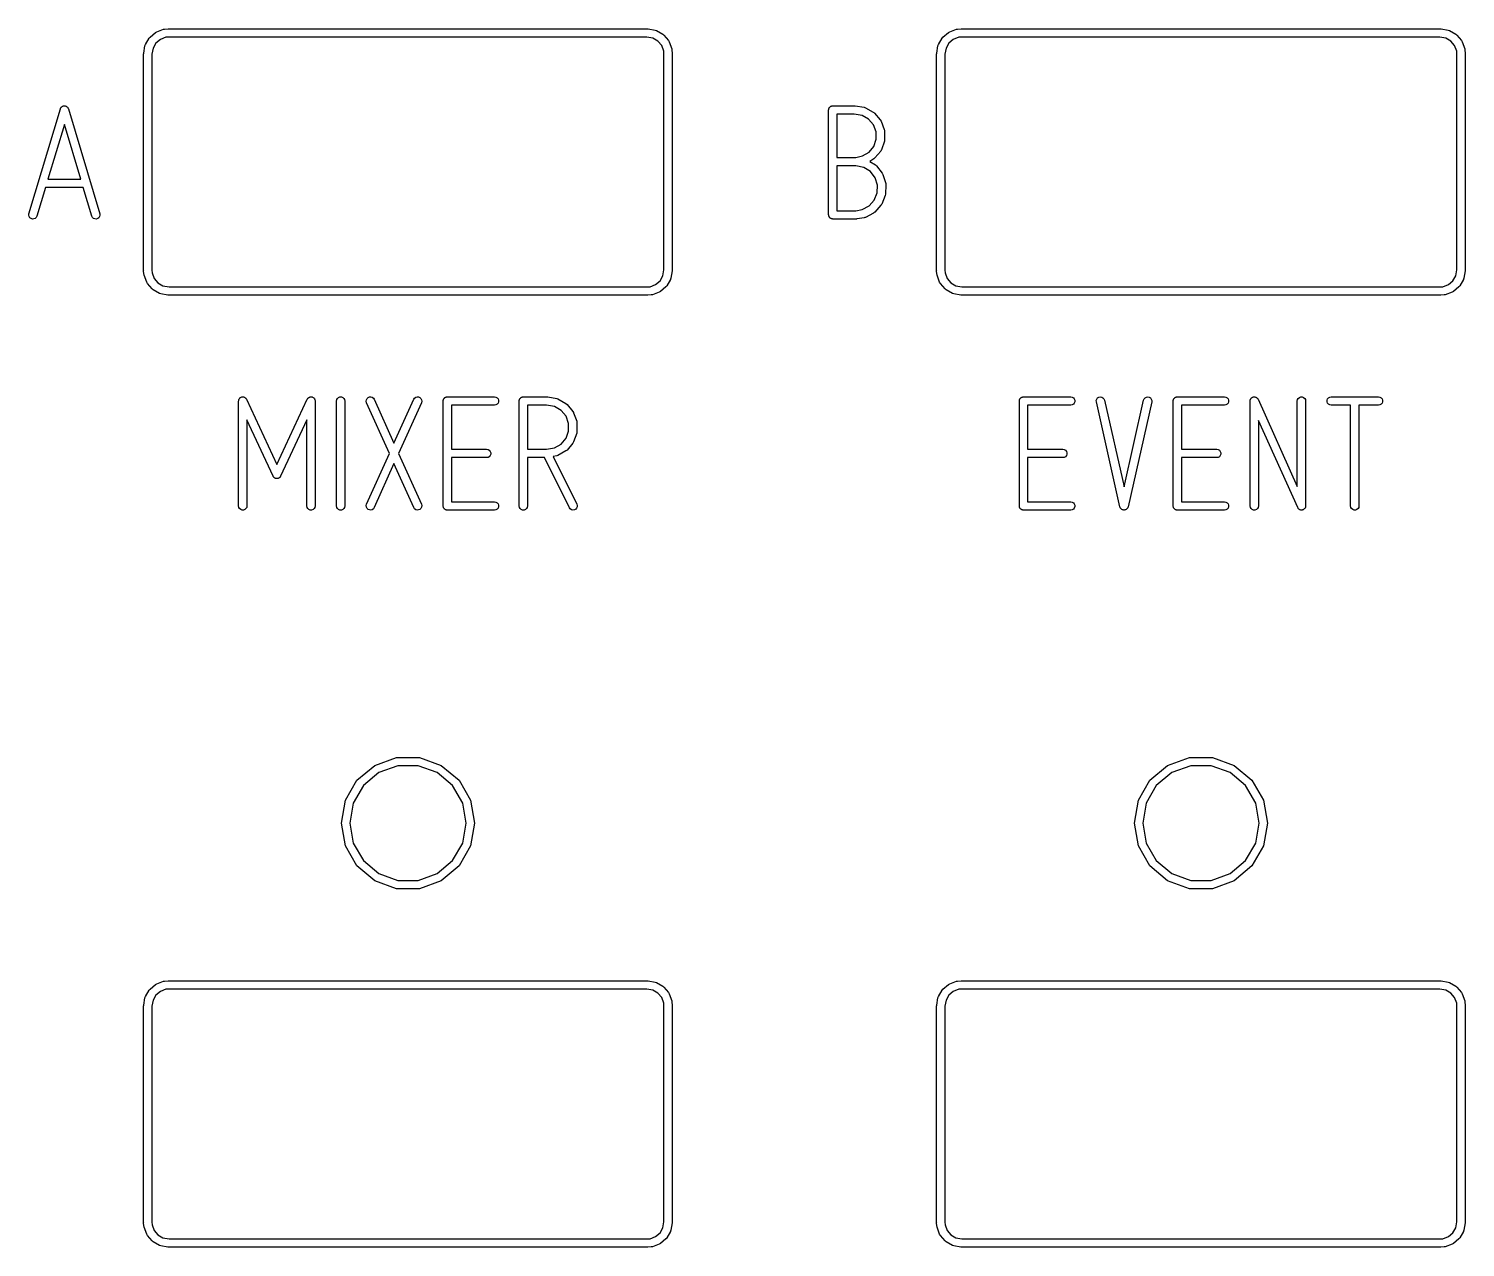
# Model space of a CAD drawing. Extents: x 10 to 493, y -203 to -71.
# Drawn here: x 109 to 143.51, y -167.03 to -137.77 of the extents above; entities that cross this region are included whole.
import ezdxf

# ---------------------------------------------------------------- set-up
doc = ezdxf.new("R2010")
doc.units = 0
doc.header["$MEASUREMENT"] = 0
doc.layers.add('BLACK', color=7, linetype='CONTINUOUS')

msp = doc.modelspace()

# ---------------------------------------------------------------- linework, layer by layer
at = {"layer": 'Black'}
for p, q in [((111.804, -138.149), (111.89, -137.999)), ((111.89, -137.999), (111.913, -137.972)), ((111.913, -137.972), (112.046, -137.86)), ((112.046, -137.86), (112.076, -137.843)), ((112.161, -138.025), (112.055, -138.114)), ((112.076, -137.843), (112.239, -137.784)), ((112.295, -137.976), (112.161, -138.025)), ((112.239, -137.784), (112.252, -137.781)), ((112.252, -137.781), (112.264, -137.778)), ((112.264, -137.778), (112.351, -137.77)), ((112.364, -137.97), (112.295, -137.976)), ((112.351, -137.77), (112.356, -137.771)), ((112.356, -137.771), (112.36, -137.77)), ((112.36, -137.77), (123.86, -137.77)), ((123.851, -137.97), (112.364, -137.97)), ((123.996, -137.996), (123.851, -137.97)), ((123.86, -137.77), (123.869, -137.772)), ((123.869, -137.772), (123.877, -137.772)), ((123.877, -137.772), (124.048, -137.802)), ((124.116, -138.065), (123.996, -137.996)), ((124.048, -137.802), (124.081, -137.814)), ((124.081, -137.814), (124.231, -137.9)), ((124.231, -137.9), (124.258, -137.923)), ((124.258, -137.923), (124.37, -138.056)), ((130.854, -138.149), (130.94, -137.999)), ((130.94, -137.999), (130.963, -137.972)), ((130.963, -137.972), (131.096, -137.86)), ((131.096, -137.86), (131.126, -137.843)), ((131.211, -138.025), (131.105, -138.114)), ((131.126, -137.843), (131.289, -137.784)), ((131.345, -137.976), (131.211, -138.025)), ((131.289, -137.784), (131.302, -137.781)), ((131.302, -137.781), (131.314, -137.778)), ((131.314, -137.778), (131.401, -137.77)), ((131.414, -137.97), (131.345, -137.976)), ((131.401, -137.77), (131.406, -137.771)), ((131.406, -137.771), (131.41, -137.77)), ((131.41, -137.77), (142.91, -137.77)), ((142.901, -137.97), (131.414, -137.97)), ((143.046, -137.996), (142.901, -137.97)), ((142.91, -137.77), (142.919, -137.772)), ((142.919, -137.772), (142.927, -137.772)), ((142.927, -137.772), (143.098, -137.802)), ((143.166, -138.065), (143.046, -137.996)), ((143.098, -137.802), (143.131, -137.814)), ((143.131, -137.814), (143.281, -137.9)), ((143.281, -137.9), (143.308, -137.923)), ((143.308, -137.923), (143.42, -138.056)), ((111.76, -138.37), (111.762, -138.361)), ((111.76, -143.57), (111.76, -138.37)), ((111.762, -138.353), (111.792, -138.182)), ((111.762, -138.361), (111.762, -138.353)), ((111.792, -138.182), (111.804, -138.149)), ((111.986, -138.234), (111.96, -138.379)), ((111.96, -138.379), (111.96, -143.566)), ((112.055, -138.114), (111.986, -138.234)), ((124.205, -138.171), (124.116, -138.065)), ((124.254, -138.305), (124.205, -138.171)), ((124.26, -138.374), (124.254, -138.305)), ((124.26, -143.561), (124.26, -138.374)), ((124.37, -138.056), (124.387, -138.086)), ((124.387, -138.086), (124.446, -138.249)), ((124.446, -138.249), (124.449, -138.262)), ((124.449, -138.262), (124.452, -138.274)), ((124.452, -138.274), (124.46, -138.361)), ((124.46, -138.361), (124.459, -138.366)), ((124.459, -138.366), (124.46, -138.37)), ((124.46, -138.37), (124.46, -143.57)), ((130.81, -138.37), (130.812, -138.361)), ((130.81, -143.57), (130.81, -138.37)), ((130.812, -138.353), (130.842, -138.182)), ((130.812, -138.361), (130.812, -138.353)), ((130.842, -138.182), (130.854, -138.149)), ((131.036, -138.234), (131.01, -138.379)), ((131.01, -138.379), (131.01, -143.566)), ((131.105, -138.114), (131.036, -138.234)), ((143.255, -138.171), (143.166, -138.065)), ((143.304, -138.305), (143.255, -138.171)), ((143.31, -138.374), (143.304, -138.305)), ((143.31, -143.561), (143.31, -138.374)), ((143.42, -138.056), (143.437, -138.086)), ((143.437, -138.086), (143.496, -138.249)), ((143.496, -138.249), (143.499, -138.262)), ((143.499, -138.262), (143.502, -138.274)), ((143.502, -138.274), (143.51, -138.361)), ((143.51, -138.361), (143.509, -138.366)), ((143.509, -138.366), (143.51, -138.37)), ((143.51, -138.37), (143.51, -143.57)), ((109.003, -142.211), (109.759, -139.691)), ((109.759, -139.691), (109.762, -139.686)), ((109.762, -139.686), (109.763, -139.68)), ((109.763, -139.68), (109.77, -139.671)), ((109.77, -139.671), (109.775, -139.66)), ((109.775, -139.66), (109.779, -139.656)), ((109.779, -139.656), (109.782, -139.651)), ((109.782, -139.651), (109.792, -139.644)), ((109.792, -139.644), (109.8, -139.636)), ((109.8, -139.636), (109.805, -139.634)), ((109.805, -139.634), (109.81, -139.631)), ((109.81, -139.631), (109.821, -139.627)), ((109.821, -139.627), (109.832, -139.623)), ((109.832, -139.623), (109.838, -139.622)), ((109.838, -139.622), (109.843, -139.621)), ((109.843, -139.621), (109.855, -139.621)), ((109.855, -139.621), (109.867, -139.621)), ((109.867, -139.621), (109.872, -139.622)), ((109.872, -139.622), (109.878, -139.623)), ((109.878, -139.623), (109.889, -139.627)), ((109.889, -139.627), (109.9, -139.631)), ((109.9, -139.631), (109.905, -139.634)), ((109.905, -139.634), (109.91, -139.636)), ((109.91, -139.636), (109.918, -139.644)), ((109.918, -139.644), (109.928, -139.651)), ((109.928, -139.651), (109.931, -139.656)), ((109.931, -139.656), (109.935, -139.66)), ((109.935, -139.66), (109.94, -139.671)), ((109.94, -139.671), (109.947, -139.68)), ((109.947, -139.68), (109.948, -139.686)), ((109.948, -139.686), (109.951, -139.691)), ((109.951, -139.691), (110.707, -142.211)), ((128.215, -139.72), (128.217, -139.711)), ((128.215, -142.24), (128.215, -139.72)), ((128.217, -139.703), (128.22, -139.694)), ((128.217, -139.711), (128.217, -139.703)), ((128.22, -139.694), (128.221, -139.686)), ((128.221, -139.686), (128.225, -139.678)), ((128.225, -139.678), (128.228, -139.67)), ((128.228, -139.67), (128.234, -139.663)), ((128.234, -139.663), (128.238, -139.656)), ((128.238, -139.656), (128.245, -139.65)), ((128.245, -139.65), (128.251, -139.643)), ((128.251, -139.643), (128.258, -139.639)), ((128.258, -139.639), (128.265, -139.633)), ((128.265, -139.633), (128.273, -139.63)), ((128.273, -139.63), (128.281, -139.626)), ((128.281, -139.626), (128.289, -139.625)), ((128.289, -139.625), (128.298, -139.622)), ((128.298, -139.622), (128.306, -139.622)), ((128.306, -139.622), (128.315, -139.62)), ((128.315, -139.62), (128.84, -139.62)), ((128.84, -139.62), (128.848, -139.621)), ((128.848, -139.621), (128.856, -139.621)), ((128.856, -139.621), (129.069, -139.656)), ((129.069, -139.656), (129.101, -139.668)), ((129.101, -139.668), (129.289, -139.773)), ((109.855, -140.068), (109.46, -141.384)), ((110.25, -141.384), (109.855, -140.068)), ((128.415, -139.82), (128.415, -140.859)), ((128.832, -139.82), (128.415, -139.82)), ((129.019, -139.851), (128.832, -139.82)), ((129.176, -139.939), (129.019, -139.851)), ((129.293, -140.075), (129.176, -139.939)), ((129.289, -139.773), (129.301, -139.783)), ((129.357, -140.244), (129.293, -140.075)), ((129.301, -139.783), (129.316, -139.795)), ((129.316, -139.795), (129.457, -139.958)), ((129.457, -139.958), (129.457, -139.958)), ((129.457, -139.958), (129.474, -139.988)), ((129.474, -139.988), (129.55, -140.189)), ((129.3, -140.594), (129.359, -140.424)), ((129.359, -140.424), (129.357, -140.244)), ((129.55, -140.189), (129.554, -140.208)), ((129.554, -140.208), (129.557, -140.224)), ((129.559, -140.439), (129.554, -140.473)), ((129.557, -140.224), (129.559, -140.439)), ((129.03, -140.825), (129.186, -140.733)), ((129.186, -140.733), (129.3, -140.594)), ((129.466, -140.707), (129.329, -140.873)), ((129.479, -140.683), (129.466, -140.707)), ((129.483, -140.676), (129.479, -140.683)), ((129.554, -140.473), (129.483, -140.676)), ((128.415, -140.859), (128.872, -140.859)), ((128.415, -141.059), (128.415, -142.14)), ((128.871, -141.059), (128.415, -141.059)), ((129.061, -141.1), (128.871, -141.059)), ((128.872, -140.859), (129.03, -140.825)), ((129.219, -141.2), (129.061, -141.1)), ((129.303, -140.896), (129.205, -140.954)), ((129.205, -140.954), (129.341, -141.041)), ((129.329, -140.873), (129.303, -140.896)), ((129.341, -141.041), (129.367, -141.064)), ((129.367, -141.064), (129.503, -141.24)), ((109.46, -141.384), (110.25, -141.384)), ((129.334, -141.348), (129.219, -141.2)), ((129.391, -141.527), (129.334, -141.348)), ((129.503, -141.24), (129.519, -141.271)), ((129.519, -141.271), (129.587, -141.483)), ((129.587, -141.483), (129.59, -141.505)), ((109.4, -141.584), (109.195, -142.269)), ((110.31, -141.584), (109.4, -141.584)), ((110.515, -142.269), (110.31, -141.584)), ((129.313, -141.887), (129.384, -141.714)), ((129.384, -141.714), (129.391, -141.527)), ((129.576, -141.774), (129.491, -141.98)), ((129.583, -141.74), (129.576, -141.774)), ((129.592, -141.517), (129.583, -141.74)), ((129.59, -141.505), (129.592, -141.517)), ((128.415, -142.14), (128.873, -142.14)), ((128.873, -142.14), (129.019, -142.114)), ((129.019, -142.114), (129.187, -142.026)), ((129.187, -142.026), (129.313, -141.887)), ((129.323, -142.174), (129.301, -142.191)), ((129.473, -142.009), (129.323, -142.174)), ((129.491, -141.98), (129.473, -142.009)), ((108.999, -142.246), (109.003, -142.211)), ((109.007, -142.28), (108.999, -142.246)), ((109.026, -142.309), (109.007, -142.28)), ((109.054, -142.329), (109.026, -142.309)), ((109.087, -142.339), (109.054, -142.329)), ((109.122, -142.337), (109.087, -142.339)), ((109.154, -142.324), (109.122, -142.337)), ((109.179, -142.3), (109.154, -142.324)), ((109.195, -142.269), (109.179, -142.3)), ((110.531, -142.3), (110.515, -142.269)), ((110.556, -142.324), (110.531, -142.3)), ((110.588, -142.337), (110.556, -142.324)), ((110.623, -142.339), (110.588, -142.337)), ((110.656, -142.329), (110.623, -142.339)), ((110.684, -142.309), (110.656, -142.329)), ((110.703, -142.28), (110.684, -142.309)), ((110.711, -142.246), (110.703, -142.28)), ((110.707, -142.211), (110.711, -142.246)), ((128.217, -142.249), (128.215, -142.24)), ((128.217, -142.257), (128.217, -142.249)), ((128.22, -142.266), (128.217, -142.257)), ((128.221, -142.274), (128.22, -142.266)), ((128.225, -142.282), (128.221, -142.274)), ((128.228, -142.29), (128.225, -142.282)), ((128.234, -142.297), (128.228, -142.29)), ((128.238, -142.304), (128.234, -142.297)), ((128.245, -142.31), (128.238, -142.304)), ((128.251, -142.317), (128.245, -142.31)), ((128.258, -142.321), (128.251, -142.317)), ((128.265, -142.327), (128.258, -142.321)), ((128.273, -142.33), (128.265, -142.327)), ((128.281, -142.334), (128.273, -142.33)), ((128.289, -142.335), (128.281, -142.334)), ((128.298, -142.338), (128.289, -142.335)), ((128.306, -142.338), (128.298, -142.338)), ((128.315, -142.34), (128.306, -142.338)), ((128.882, -142.34), (128.315, -142.34)), ((128.891, -142.338), (128.882, -142.34)), ((128.899, -142.338), (128.891, -142.338)), ((129.069, -142.309), (128.899, -142.338)), ((129.084, -142.303), (129.069, -142.309)), ((129.099, -142.299), (129.084, -142.303)), ((129.296, -142.195), (129.099, -142.299)), ((129.301, -142.191), (129.296, -142.195)), ((124.234, -143.706), (124.26, -143.561)), ((143.284, -143.706), (143.31, -143.561)), ((111.761, -143.574), (111.76, -143.57)), ((111.76, -143.579), (111.761, -143.574)), ((111.768, -143.666), (111.76, -143.579)), ((111.771, -143.678), (111.768, -143.666)), ((111.774, -143.691), (111.771, -143.678)), ((111.833, -143.854), (111.774, -143.691)), ((111.85, -143.884), (111.833, -143.854)), ((111.962, -144.017), (111.85, -143.884)), ((111.96, -143.566), (111.966, -143.635)), ((111.966, -143.635), (112.015, -143.769)), ((112.015, -143.769), (112.104, -143.875)), ((112.104, -143.875), (112.224, -143.944)), ((124.059, -143.915), (124.165, -143.826)), ((124.165, -143.826), (124.234, -143.706)), ((124.416, -143.791), (124.33, -143.941)), ((124.418, -143.786), (124.416, -143.791)), ((124.428, -143.758), (124.418, -143.786)), ((124.458, -143.587), (124.428, -143.758)), ((124.46, -143.57), (124.458, -143.579)), ((124.458, -143.579), (124.458, -143.587)), ((130.811, -143.574), (130.81, -143.57)), ((130.81, -143.579), (130.811, -143.574)), ((130.818, -143.666), (130.81, -143.579)), ((130.821, -143.678), (130.818, -143.666)), ((130.824, -143.691), (130.821, -143.678)), ((130.883, -143.854), (130.824, -143.691)), ((130.9, -143.884), (130.883, -143.854)), ((131.012, -144.017), (130.9, -143.884)), ((131.01, -143.566), (131.016, -143.635)), ((131.016, -143.635), (131.065, -143.769)), ((131.065, -143.769), (131.154, -143.875)), ((131.154, -143.875), (131.274, -143.944)), ((143.109, -143.915), (143.215, -143.826)), ((143.215, -143.826), (143.284, -143.706)), ((143.466, -143.791), (143.38, -143.941)), ((143.468, -143.786), (143.466, -143.791)), ((143.478, -143.758), (143.468, -143.786)), ((143.508, -143.587), (143.478, -143.758)), ((143.51, -143.57), (143.508, -143.579)), ((143.508, -143.579), (143.508, -143.587)), ((111.989, -144.04), (111.962, -144.017)), ((112.139, -144.126), (111.989, -144.04)), ((112.172, -144.138), (112.139, -144.126)), ((112.343, -144.168), (112.172, -144.138)), ((112.224, -143.944), (112.369, -143.97)), ((112.351, -144.168), (112.343, -144.168)), ((112.36, -144.17), (112.351, -144.168)), ((123.86, -144.17), (112.36, -144.17)), ((112.369, -143.97), (123.856, -143.97)), ((123.856, -143.97), (123.925, -143.964)), ((123.864, -144.169), (123.86, -144.17)), ((123.869, -144.17), (123.864, -144.169)), ((123.956, -144.162), (123.869, -144.17)), ((123.925, -143.964), (124.059, -143.915)), ((123.968, -144.159), (123.956, -144.162)), ((123.981, -144.156), (123.968, -144.159)), ((124.144, -144.097), (123.981, -144.156)), ((124.161, -144.087), (124.144, -144.097)), ((124.174, -144.08), (124.161, -144.087)), ((124.307, -143.968), (124.174, -144.08)), ((124.32, -143.953), (124.307, -143.968)), ((124.33, -143.941), (124.32, -143.953)), ((131.039, -144.04), (131.012, -144.017)), ((131.189, -144.126), (131.039, -144.04)), ((131.222, -144.138), (131.189, -144.126)), ((131.393, -144.168), (131.222, -144.138)), ((131.274, -143.944), (131.419, -143.97)), ((131.401, -144.168), (131.393, -144.168)), ((131.41, -144.17), (131.401, -144.168)), ((142.91, -144.17), (131.41, -144.17)), ((131.419, -143.97), (142.906, -143.97)), ((142.906, -143.97), (142.975, -143.964)), ((142.914, -144.169), (142.91, -144.17)), ((142.919, -144.17), (142.914, -144.169)), ((143.006, -144.162), (142.919, -144.17)), ((142.975, -143.964), (143.109, -143.915)), ((143.018, -144.159), (143.006, -144.162)), ((143.031, -144.156), (143.018, -144.159)), ((143.194, -144.097), (143.031, -144.156)), ((143.211, -144.087), (143.194, -144.097)), ((143.224, -144.08), (143.211, -144.087)), ((143.357, -143.968), (143.224, -144.08)), ((143.37, -143.953), (143.357, -143.968)), ((143.38, -143.941), (143.37, -143.953)), ((114.047, -146.675), (114.054, -146.663)), ((114.054, -146.663), (114.059, -146.652)), ((114.059, -146.652), (114.062, -146.648)), ((114.062, -146.648), (114.064, -146.645)), ((114.064, -146.645), (114.074, -146.636)), ((114.074, -146.636), (114.084, -146.627)), ((114.084, -146.627), (114.088, -146.625)), ((114.088, -146.625), (114.091, -146.622)), ((114.091, -146.622), (114.103, -146.618)), ((114.103, -146.618), (114.115, -146.612)), ((114.115, -146.612), (114.12, -146.612)), ((114.12, -146.612), (114.124, -146.611)), ((114.124, -146.611), (114.137, -146.611)), ((114.137, -146.611), (114.15, -146.609)), ((114.15, -146.609), (114.154, -146.611)), ((114.154, -146.611), (114.158, -146.611)), ((114.158, -146.611), (114.171, -146.615)), ((114.171, -146.615), (114.183, -146.618)), ((114.183, -146.618), (114.187, -146.621)), ((114.187, -146.621), (114.191, -146.622)), ((114.191, -146.622), (114.201, -146.631)), ((114.201, -146.631), (114.212, -146.638)), ((114.212, -146.638), (114.214, -146.642)), ((114.214, -146.642), (114.218, -146.645)), ((114.218, -146.645), (114.224, -146.656)), ((114.224, -146.656), (114.232, -146.667)), ((114.232, -146.667), (114.96, -148.236)), ((114.96, -148.236), (115.688, -146.667)), ((115.688, -146.667), (115.696, -146.656)), ((115.696, -146.656), (115.702, -146.645)), ((115.702, -146.645), (115.706, -146.642)), ((115.706, -146.642), (115.708, -146.638)), ((115.708, -146.638), (115.719, -146.631)), ((115.719, -146.631), (115.729, -146.622)), ((115.729, -146.622), (115.733, -146.621)), ((115.733, -146.621), (115.737, -146.618)), ((115.737, -146.618), (115.749, -146.615)), ((115.749, -146.615), (115.762, -146.611)), ((115.762, -146.611), (115.766, -146.611)), ((115.766, -146.611), (115.77, -146.609)), ((115.77, -146.609), (115.783, -146.611)), ((115.783, -146.611), (115.796, -146.611)), ((115.796, -146.611), (115.8, -146.612)), ((115.8, -146.612), (115.805, -146.612)), ((115.805, -146.612), (115.817, -146.618)), ((115.817, -146.618), (115.829, -146.622)), ((115.829, -146.622), (115.832, -146.625)), ((115.832, -146.625), (115.836, -146.627)), ((115.836, -146.627), (115.846, -146.636)), ((115.846, -146.636), (115.856, -146.645)), ((115.856, -146.645), (115.858, -146.648)), ((115.858, -146.648), (115.861, -146.652)), ((115.861, -146.652), (115.866, -146.663)), ((115.866, -146.663), (115.873, -146.675)), ((116.399, -146.675), (116.416, -146.645)), ((116.416, -146.645), (116.443, -146.622)), ((116.443, -146.622), (116.476, -146.611)), ((116.476, -146.611), (116.51, -146.611)), ((116.51, -146.611), (116.543, -146.622)), ((116.543, -146.622), (116.57, -146.645)), ((116.57, -146.645), (116.587, -146.675)), ((117.111, -146.682), (117.126, -146.651)), ((117.126, -146.651), (117.151, -146.626)), ((117.151, -146.626), (117.182, -146.612)), ((117.182, -146.612), (117.217, -146.61)), ((117.217, -146.61), (117.25, -146.619)), ((117.25, -146.619), (117.279, -146.639)), ((117.279, -146.639), (117.298, -146.668)), ((117.298, -146.668), (117.774, -147.725)), ((117.774, -147.725), (118.25, -146.668)), ((118.25, -146.668), (118.269, -146.639)), ((118.269, -146.639), (118.298, -146.619)), ((118.298, -146.619), (118.331, -146.61)), ((118.331, -146.61), (118.366, -146.612)), ((118.366, -146.612), (118.397, -146.626)), ((118.397, -146.626), (118.422, -146.651)), ((118.422, -146.651), (118.437, -146.682)), ((118.961, -146.675), (118.965, -146.667)), ((118.965, -146.667), (118.968, -146.659)), ((118.968, -146.659), (118.974, -146.652)), ((118.974, -146.652), (118.978, -146.645)), ((118.978, -146.645), (118.985, -146.639)), ((118.985, -146.639), (118.991, -146.632)), ((118.991, -146.632), (118.998, -146.628)), ((118.998, -146.628), (119.005, -146.622)), ((119.005, -146.622), (119.013, -146.619)), ((119.013, -146.619), (119.021, -146.615)), ((119.021, -146.615), (119.029, -146.614)), ((119.029, -146.614), (119.038, -146.611)), ((119.038, -146.611), (119.046, -146.611)), ((119.046, -146.611), (119.055, -146.609)), ((119.055, -146.609), (120.189, -146.609)), ((120.189, -146.609), (120.223, -146.615)), ((120.223, -146.615), (120.253, -146.632)), ((120.253, -146.632), (120.276, -146.659)), ((120.276, -146.659), (120.287, -146.692)), ((120.788, -146.675), (120.792, -146.667)), ((120.792, -146.667), (120.795, -146.659)), ((120.795, -146.659), (120.801, -146.652)), ((120.801, -146.652), (120.805, -146.645)), ((120.805, -146.645), (120.812, -146.639)), ((120.812, -146.639), (120.818, -146.632)), ((120.818, -146.632), (120.825, -146.628)), ((120.825, -146.628), (120.832, -146.622)), ((120.832, -146.622), (120.84, -146.619)), ((120.84, -146.619), (120.848, -146.615)), ((120.848, -146.615), (120.856, -146.614)), ((120.856, -146.614), (120.865, -146.611)), ((120.865, -146.611), (120.873, -146.611)), ((120.873, -146.611), (120.882, -146.609)), ((120.882, -146.609), (121.449, -146.609)), ((121.449, -146.609), (121.458, -146.611)), ((121.458, -146.611), (121.466, -146.611)), ((121.466, -146.611), (121.682, -146.649)), ((121.682, -146.649), (121.714, -146.66)), ((121.714, -146.66), (121.904, -146.77)), ((132.803, -146.675), (132.807, -146.667)), ((132.807, -146.667), (132.81, -146.659)), ((132.81, -146.659), (132.816, -146.652)), ((132.816, -146.652), (132.82, -146.645)), ((132.82, -146.645), (132.827, -146.639)), ((132.827, -146.639), (132.833, -146.632)), ((132.833, -146.632), (132.84, -146.628)), ((132.84, -146.628), (132.847, -146.622)), ((132.847, -146.622), (132.855, -146.619)), ((132.855, -146.619), (132.863, -146.615)), ((132.863, -146.615), (132.871, -146.614)), ((132.871, -146.614), (132.88, -146.611)), ((132.88, -146.611), (132.888, -146.611)), ((132.888, -146.611), (132.897, -146.609)), ((132.897, -146.609), (134.031, -146.609)), ((134.031, -146.609), (134.065, -146.615)), ((134.065, -146.615), (134.095, -146.632)), ((134.095, -146.632), (134.118, -146.659)), ((134.118, -146.659), (134.129, -146.692)), ((134.646, -146.696), (134.656, -146.663)), ((134.656, -146.663), (134.677, -146.635)), ((134.677, -146.635), (134.706, -146.617)), ((134.706, -146.617), (134.74, -146.609)), ((134.74, -146.609), (134.775, -146.614)), ((134.775, -146.614), (134.806, -146.629)), ((134.806, -146.629), (134.829, -146.655)), ((134.829, -146.655), (134.843, -146.687)), ((135.781, -146.687), (135.795, -146.655)), ((135.795, -146.655), (135.818, -146.629)), ((135.818, -146.629), (135.849, -146.614)), ((135.849, -146.614), (135.884, -146.609)), ((135.884, -146.609), (135.918, -146.617)), ((135.918, -146.617), (135.947, -146.635)), ((135.947, -146.635), (135.968, -146.663)), ((135.968, -146.663), (135.978, -146.696)), ((136.499, -146.675), (136.503, -146.667)), ((136.503, -146.667), (136.506, -146.659)), ((136.506, -146.659), (136.512, -146.652)), ((136.512, -146.652), (136.516, -146.645)), ((136.516, -146.645), (136.523, -146.639)), ((136.523, -146.639), (136.529, -146.632)), ((136.529, -146.632), (136.536, -146.628)), ((136.536, -146.628), (136.543, -146.622)), ((136.543, -146.622), (136.551, -146.619)), ((136.551, -146.619), (136.559, -146.615)), ((136.559, -146.615), (136.567, -146.614)), ((136.567, -146.614), (136.576, -146.611)), ((136.576, -146.611), (136.584, -146.611)), ((136.584, -146.611), (136.593, -146.609)), ((136.593, -146.609), (137.727, -146.609)), ((137.727, -146.609), (137.761, -146.615)), ((137.761, -146.615), (137.791, -146.632)), ((137.791, -146.632), (137.814, -146.659)), ((137.814, -146.659), (137.825, -146.692)), ((138.347, -146.675), (138.354, -146.663)), ((138.354, -146.663), (138.36, -146.651)), ((138.36, -146.651), (138.363, -146.648)), ((138.363, -146.648), (138.364, -146.645)), ((138.364, -146.645), (138.375, -146.636)), ((138.375, -146.636), (138.385, -146.626)), ((138.385, -146.626), (138.388, -146.625)), ((138.388, -146.625), (138.391, -146.622)), ((138.391, -146.622), (138.404, -146.618)), ((138.404, -146.618), (138.416, -146.612)), ((138.416, -146.612), (138.42, -146.612)), ((138.42, -146.612), (138.424, -146.611)), ((138.424, -146.611), (138.437, -146.611)), ((138.437, -146.611), (138.451, -146.61)), ((138.451, -146.61), (138.455, -146.611)), ((138.455, -146.611), (138.458, -146.611)), ((138.458, -146.611), (138.471, -146.615)), ((138.471, -146.615), (138.484, -146.619)), ((138.484, -146.619), (138.487, -146.621)), ((138.487, -146.621), (138.491, -146.622)), ((138.491, -146.622), (138.502, -146.631)), ((138.502, -146.631), (138.513, -146.639)), ((138.513, -146.639), (138.515, -146.642)), ((138.515, -146.642), (138.518, -146.645)), ((138.518, -146.645), (138.524, -146.657)), ((138.524, -146.657), (138.532, -146.668)), ((138.532, -146.668), (139.475, -148.763)), ((139.481, -146.675), (139.498, -146.645)), ((139.498, -146.645), (139.525, -146.622)), ((139.525, -146.622), (139.558, -146.611)), ((139.558, -146.611), (139.592, -146.611)), ((139.592, -146.611), (139.625, -146.622)), ((139.625, -146.622), (139.652, -146.645)), ((139.652, -146.645), (139.669, -146.675)), ((140.191, -146.692), (140.202, -146.659)), ((140.202, -146.659), (140.225, -146.632)), ((140.225, -146.632), (140.255, -146.615)), ((140.255, -146.615), (140.289, -146.609)), ((140.289, -146.609), (141.423, -146.609)), ((141.423, -146.609), (141.457, -146.615)), ((141.457, -146.615), (141.487, -146.632)), ((141.487, -146.632), (141.51, -146.659)), ((141.51, -146.659), (141.521, -146.692)), ((114.041, -146.709), (114.043, -146.696)), ((114.041, -149.229), (114.041, -146.709)), ((114.043, -146.696), (114.044, -146.683)), ((114.044, -146.683), (114.046, -146.679)), ((114.046, -146.679), (114.047, -146.675)), ((115.873, -146.675), (115.874, -146.679)), ((115.874, -146.679), (115.876, -146.683)), ((115.876, -146.683), (115.877, -146.696)), ((115.877, -146.696), (115.879, -146.709)), ((115.879, -146.709), (115.879, -149.229)), ((116.393, -146.709), (116.399, -146.675)), ((116.393, -149.229), (116.393, -146.709)), ((116.587, -146.675), (116.593, -146.709)), ((116.593, -146.709), (116.593, -149.229)), ((117.107, -146.716), (117.111, -146.682)), ((117.116, -146.75), (117.107, -146.716)), ((117.664, -147.969), (117.116, -146.75)), ((118.432, -146.75), (117.884, -147.969)), ((118.441, -146.716), (118.432, -146.75)), ((118.437, -146.682), (118.441, -146.716)), ((118.955, -146.709), (118.957, -146.7)), ((118.955, -149.229), (118.955, -146.709)), ((118.957, -146.692), (118.96, -146.683)), ((118.957, -146.7), (118.957, -146.692)), ((118.96, -146.683), (118.961, -146.675)), ((120.189, -146.809), (119.155, -146.809)), ((119.155, -146.809), (119.155, -147.869)), ((120.223, -146.803), (120.189, -146.809)), ((120.253, -146.786), (120.223, -146.803)), ((120.276, -146.759), (120.253, -146.786)), ((120.287, -146.726), (120.276, -146.759)), ((120.287, -146.692), (120.287, -146.726)), ((120.782, -146.709), (120.784, -146.7)), ((120.782, -149.229), (120.782, -146.709)), ((120.784, -146.692), (120.787, -146.683)), ((120.784, -146.7), (120.784, -146.692)), ((120.787, -146.683), (120.788, -146.675)), ((120.982, -146.809), (120.982, -147.869)), ((121.44, -146.809), (120.982, -146.809)), ((121.63, -146.842), (121.44, -146.809)), ((121.789, -146.934), (121.63, -146.842)), ((121.907, -147.075), (121.789, -146.934)), ((121.904, -146.77), (121.931, -146.792)), ((121.931, -146.792), (122.071, -146.96)), ((122.071, -146.96), (122.088, -146.988)), ((122.088, -146.988), (122.089, -146.99)), ((122.089, -146.99), (122.163, -147.195)), ((132.797, -146.709), (132.799, -146.7)), ((132.797, -149.229), (132.797, -146.709)), ((132.799, -146.692), (132.802, -146.683)), ((132.799, -146.7), (132.799, -146.692)), ((132.802, -146.683), (132.803, -146.675)), ((134.031, -146.809), (132.997, -146.809)), ((132.997, -146.809), (132.997, -147.869)), ((134.065, -146.803), (134.031, -146.809)), ((134.095, -146.786), (134.065, -146.803)), ((134.118, -146.759), (134.095, -146.786)), ((134.129, -146.726), (134.118, -146.759)), ((134.129, -146.692), (134.129, -146.726)), ((134.647, -146.731), (134.646, -146.696)), ((135.214, -149.251), (134.647, -146.731)), ((134.843, -146.687), (135.312, -148.773)), ((135.312, -148.773), (135.781, -146.687)), ((135.977, -146.731), (135.41, -149.251)), ((135.978, -146.696), (135.977, -146.731)), ((136.493, -146.709), (136.495, -146.7)), ((136.493, -149.229), (136.493, -146.709)), ((136.495, -146.692), (136.498, -146.683)), ((136.495, -146.7), (136.495, -146.692)), ((136.498, -146.683), (136.499, -146.675)), ((137.727, -146.809), (136.693, -146.809)), ((136.693, -146.809), (136.693, -147.869)), ((137.761, -146.803), (137.727, -146.809)), ((137.791, -146.786), (137.761, -146.803)), ((137.814, -146.759), (137.791, -146.786)), ((137.825, -146.726), (137.814, -146.759)), ((137.825, -146.692), (137.825, -146.726)), ((138.341, -146.709), (138.343, -146.695)), ((138.341, -149.229), (138.341, -146.709)), ((138.343, -146.695), (138.345, -146.682)), ((138.345, -146.682), (138.346, -146.678)), ((138.346, -146.678), (138.347, -146.675)), ((139.475, -146.709), (139.481, -146.675)), ((139.475, -148.763), (139.475, -146.709)), ((139.669, -146.675), (139.675, -146.709)), ((139.675, -146.709), (139.675, -149.229)), ((140.191, -146.726), (140.191, -146.692)), ((140.202, -146.759), (140.191, -146.726)), ((140.225, -146.786), (140.202, -146.759)), ((140.255, -146.803), (140.225, -146.786)), ((140.289, -146.809), (140.255, -146.803)), ((140.756, -146.809), (140.289, -146.809)), ((140.756, -149.229), (140.756, -146.809)), ((141.423, -146.809), (140.956, -146.809)), ((140.956, -146.809), (140.956, -149.229)), ((141.457, -146.803), (141.423, -146.809)), ((141.487, -146.786), (141.457, -146.803)), ((141.51, -146.759), (141.487, -146.786)), ((141.521, -146.726), (141.51, -146.759)), ((141.521, -146.692), (141.521, -146.726)), ((114.869, -148.515), (114.241, -147.162)), ((114.241, -147.162), (114.241, -149.229)), ((115.679, -147.162), (115.051, -148.515)), ((115.679, -149.229), (115.679, -147.162)), ((121.969, -147.247), (121.907, -147.075)), ((121.969, -147.431), (121.969, -147.247)), ((122.163, -147.195), (122.169, -147.23)), ((122.169, -147.23), (122.169, -147.448)), ((139.484, -149.27), (138.541, -147.175)), ((138.541, -147.175), (138.541, -149.229)), ((121.789, -147.744), (121.907, -147.603)), ((121.907, -147.603), (121.969, -147.431)), ((122.089, -147.688), (122.071, -147.718)), ((122.163, -147.483), (122.089, -147.688)), ((122.169, -147.448), (122.163, -147.483)), ((117.116, -149.188), (117.664, -147.969)), ((117.884, -147.969), (118.432, -149.188)), ((119.155, -147.869), (120, -147.869)), ((120, -147.869), (120.034, -147.875)), ((120.034, -147.875), (120.064, -147.892)), ((120.064, -148.046), (120.034, -148.063)), ((120.064, -147.892), (120.087, -147.919)), ((120.087, -148.019), (120.064, -148.046)), ((120.087, -147.919), (120.098, -147.952)), ((120.098, -147.986), (120.087, -148.019)), ((120.098, -147.952), (120.098, -147.986)), ((120.982, -147.869), (121.44, -147.869)), ((121.44, -147.869), (121.63, -147.836)), ((121.682, -148.029), (121.598, -148.044)), ((121.598, -148.044), (122.168, -149.184)), ((121.63, -147.836), (121.789, -147.744)), ((121.714, -148.018), (121.682, -148.029)), ((121.904, -147.908), (121.714, -148.018)), ((121.931, -147.886), (121.904, -147.908)), ((122.071, -147.718), (121.931, -147.886)), ((132.997, -147.869), (133.842, -147.869)), ((133.842, -147.869), (133.876, -147.875)), ((133.876, -147.875), (133.906, -147.892)), ((133.906, -148.046), (133.876, -148.063)), ((133.906, -147.892), (133.929, -147.919)), ((133.929, -148.019), (133.906, -148.046)), ((133.929, -147.919), (133.94, -147.952)), ((133.94, -147.986), (133.929, -148.019)), ((133.94, -147.952), (133.94, -147.986)), ((136.693, -147.869), (137.538, -147.869)), ((137.538, -147.869), (137.572, -147.875)), ((137.572, -147.875), (137.602, -147.892)), ((137.602, -148.046), (137.572, -148.063)), ((137.602, -147.892), (137.625, -147.919)), ((137.625, -148.019), (137.602, -148.046)), ((137.625, -147.919), (137.636, -147.952)), ((137.636, -147.986), (137.625, -148.019)), ((137.636, -147.952), (137.636, -147.986)), ((117.774, -148.213), (117.298, -149.27)), ((118.25, -149.27), (117.774, -148.213)), ((120, -148.069), (119.155, -148.069)), ((119.155, -148.069), (119.155, -149.129)), ((120.034, -148.063), (120, -148.069)), ((121.387, -148.069), (120.982, -148.069)), ((120.982, -148.069), (120.982, -149.229)), ((121.99, -149.274), (121.387, -148.069)), ((133.842, -148.069), (132.997, -148.069)), ((132.997, -148.069), (132.997, -149.129)), ((133.876, -148.063), (133.842, -148.069)), ((137.538, -148.069), (136.693, -148.069)), ((136.693, -148.069), (136.693, -149.129)), ((137.572, -148.063), (137.538, -148.069)), ((114.874, -148.522), (114.869, -148.515)), ((114.878, -148.53), (114.874, -148.522)), ((114.884, -148.537), (114.878, -148.53)), ((114.889, -148.544), (114.884, -148.537)), ((114.896, -148.549), (114.889, -148.544)), ((114.903, -148.555), (114.896, -148.549)), ((114.911, -148.559), (114.903, -148.555)), ((114.918, -148.564), (114.911, -148.559)), ((114.926, -148.566), (114.918, -148.564)), ((114.934, -148.57), (114.926, -148.566)), ((114.943, -148.57), (114.934, -148.57)), ((114.951, -148.573), (114.943, -148.57)), ((114.96, -148.572), (114.951, -148.573)), ((114.969, -148.573), (114.96, -148.572)), ((114.977, -148.57), (114.969, -148.573)), ((114.986, -148.57), (114.977, -148.57)), ((114.994, -148.566), (114.986, -148.57)), ((115.002, -148.564), (114.994, -148.566)), ((115.009, -148.559), (115.002, -148.564)), ((115.017, -148.555), (115.009, -148.559)), ((115.024, -148.549), (115.017, -148.555)), ((115.031, -148.544), (115.024, -148.549)), ((115.036, -148.537), (115.031, -148.544)), ((115.042, -148.53), (115.036, -148.537)), ((115.046, -148.522), (115.042, -148.53)), ((115.051, -148.515), (115.046, -148.522)), ((114.047, -149.263), (114.041, -149.229)), ((114.064, -149.293), (114.047, -149.263)), ((114.091, -149.316), (114.064, -149.293)), ((114.124, -149.327), (114.091, -149.316)), ((114.158, -149.327), (114.124, -149.327)), ((114.191, -149.316), (114.158, -149.327)), ((114.218, -149.293), (114.191, -149.316)), ((114.235, -149.263), (114.218, -149.293)), ((114.241, -149.229), (114.235, -149.263)), ((115.685, -149.263), (115.679, -149.229)), ((115.702, -149.293), (115.685, -149.263)), ((115.729, -149.316), (115.702, -149.293)), ((115.762, -149.327), (115.729, -149.316)), ((115.796, -149.327), (115.762, -149.327)), ((115.829, -149.316), (115.796, -149.327)), ((115.856, -149.293), (115.829, -149.316)), ((115.873, -149.263), (115.856, -149.293)), ((115.879, -149.229), (115.873, -149.263)), ((116.399, -149.263), (116.393, -149.229)), ((116.416, -149.293), (116.399, -149.263)), ((116.443, -149.316), (116.416, -149.293)), ((116.476, -149.327), (116.443, -149.316)), ((116.51, -149.327), (116.476, -149.327)), ((116.543, -149.316), (116.51, -149.327)), ((116.57, -149.293), (116.543, -149.316)), ((116.587, -149.263), (116.57, -149.293)), ((116.593, -149.229), (116.587, -149.263)), ((117.107, -149.222), (117.116, -149.188)), ((117.111, -149.256), (117.107, -149.222)), ((117.126, -149.287), (117.111, -149.256)), ((117.151, -149.312), (117.126, -149.287)), ((117.182, -149.326), (117.151, -149.312)), ((117.217, -149.328), (117.182, -149.326)), ((117.25, -149.319), (117.217, -149.328)), ((117.279, -149.299), (117.25, -149.319)), ((117.298, -149.27), (117.279, -149.299)), ((118.269, -149.299), (118.25, -149.27)), ((118.298, -149.319), (118.269, -149.299)), ((118.331, -149.328), (118.298, -149.319)), ((118.366, -149.326), (118.331, -149.328)), ((118.397, -149.312), (118.366, -149.326)), ((118.422, -149.287), (118.397, -149.312)), ((118.437, -149.256), (118.422, -149.287)), ((118.432, -149.188), (118.441, -149.222)), ((118.441, -149.222), (118.437, -149.256)), ((118.957, -149.238), (118.955, -149.229)), ((118.957, -149.246), (118.957, -149.238)), ((118.96, -149.255), (118.957, -149.246)), ((118.961, -149.263), (118.96, -149.255)), ((118.965, -149.271), (118.961, -149.263)), ((118.968, -149.279), (118.965, -149.271)), ((118.974, -149.286), (118.968, -149.279)), ((118.978, -149.293), (118.974, -149.286)), ((118.985, -149.299), (118.978, -149.293)), ((118.991, -149.306), (118.985, -149.299)), ((118.998, -149.31), (118.991, -149.306)), ((119.005, -149.316), (118.998, -149.31)), ((119.013, -149.319), (119.005, -149.316)), ((119.021, -149.323), (119.013, -149.319)), ((119.029, -149.324), (119.021, -149.323)), ((119.038, -149.327), (119.029, -149.324)), ((119.046, -149.327), (119.038, -149.327)), ((119.055, -149.329), (119.046, -149.327)), ((120.189, -149.329), (119.055, -149.329)), ((119.155, -149.129), (120.189, -149.129)), ((120.189, -149.129), (120.223, -149.135)), ((120.223, -149.323), (120.189, -149.329)), ((120.223, -149.135), (120.253, -149.152)), ((120.253, -149.306), (120.223, -149.323)), ((120.253, -149.152), (120.276, -149.179)), ((120.276, -149.279), (120.253, -149.306)), ((120.276, -149.179), (120.287, -149.212)), ((120.287, -149.246), (120.276, -149.279)), ((120.287, -149.212), (120.287, -149.246)), ((120.788, -149.263), (120.782, -149.229)), ((120.805, -149.293), (120.788, -149.263)), ((120.832, -149.316), (120.805, -149.293)), ((120.865, -149.327), (120.832, -149.316)), ((120.899, -149.327), (120.865, -149.327)), ((120.932, -149.316), (120.899, -149.327)), ((120.959, -149.293), (120.932, -149.316)), ((120.976, -149.263), (120.959, -149.293)), ((120.982, -149.229), (120.976, -149.263)), ((122.01, -149.302), (121.99, -149.274)), ((122.039, -149.321), (122.01, -149.302)), ((122.073, -149.329), (122.039, -149.321)), ((122.108, -149.325), (122.073, -149.329)), ((122.139, -149.309), (122.108, -149.325)), ((122.162, -149.284), (122.139, -149.309)), ((122.176, -149.252), (122.162, -149.284)), ((122.168, -149.184), (122.178, -149.218)), ((122.178, -149.218), (122.176, -149.252)), ((132.799, -149.238), (132.797, -149.229)), ((132.799, -149.246), (132.799, -149.238)), ((132.802, -149.255), (132.799, -149.246)), ((132.803, -149.263), (132.802, -149.255)), ((132.807, -149.271), (132.803, -149.263)), ((132.81, -149.279), (132.807, -149.271)), ((132.816, -149.286), (132.81, -149.279)), ((132.82, -149.293), (132.816, -149.286)), ((132.827, -149.299), (132.82, -149.293)), ((132.833, -149.306), (132.827, -149.299)), ((132.84, -149.31), (132.833, -149.306)), ((132.847, -149.316), (132.84, -149.31)), ((132.855, -149.319), (132.847, -149.316)), ((132.863, -149.323), (132.855, -149.319)), ((132.871, -149.324), (132.863, -149.323)), ((132.88, -149.327), (132.871, -149.324)), ((132.888, -149.327), (132.88, -149.327)), ((132.897, -149.329), (132.888, -149.327)), ((134.031, -149.329), (132.897, -149.329)), ((132.997, -149.129), (134.031, -149.129)), ((134.031, -149.129), (134.065, -149.135)), ((134.065, -149.323), (134.031, -149.329)), ((134.065, -149.135), (134.095, -149.152)), ((134.095, -149.306), (134.065, -149.323)), ((134.095, -149.152), (134.118, -149.179)), ((134.118, -149.279), (134.095, -149.306)), ((134.118, -149.179), (134.129, -149.212)), ((134.129, -149.246), (134.118, -149.279)), ((134.129, -149.212), (134.129, -149.246)), ((135.219, -149.263), (135.214, -149.251)), ((135.223, -149.275), (135.219, -149.263)), ((135.226, -149.279), (135.223, -149.275)), ((135.228, -149.283), (135.226, -149.279)), ((135.236, -149.292), (135.228, -149.283)), ((135.244, -149.303), (135.236, -149.292)), ((135.248, -149.305), (135.244, -149.303)), ((135.251, -149.309), (135.248, -149.305)), ((135.263, -149.314), (135.251, -149.309)), ((135.273, -149.321), (135.263, -149.314)), ((135.278, -149.322), (135.273, -149.321)), ((135.282, -149.324), (135.278, -149.322)), ((135.295, -149.326), (135.282, -149.324)), ((135.307, -149.329), (135.295, -149.326)), ((135.312, -149.328), (135.307, -149.329)), ((135.317, -149.329), (135.312, -149.328)), ((135.329, -149.326), (135.317, -149.329)), ((135.342, -149.324), (135.329, -149.326)), ((135.346, -149.322), (135.342, -149.324)), ((135.351, -149.321), (135.346, -149.322)), ((135.361, -149.314), (135.351, -149.321)), ((135.373, -149.309), (135.361, -149.314)), ((135.376, -149.305), (135.373, -149.309)), ((135.38, -149.303), (135.376, -149.305)), ((135.388, -149.292), (135.38, -149.303)), ((135.396, -149.283), (135.388, -149.292)), ((135.398, -149.279), (135.396, -149.283)), ((135.401, -149.275), (135.398, -149.279)), ((135.405, -149.263), (135.401, -149.275)), ((135.41, -149.251), (135.405, -149.263)), ((136.495, -149.238), (136.493, -149.229)), ((136.495, -149.246), (136.495, -149.238)), ((136.498, -149.255), (136.495, -149.246)), ((136.499, -149.263), (136.498, -149.255)), ((136.503, -149.271), (136.499, -149.263)), ((136.506, -149.279), (136.503, -149.271)), ((136.512, -149.286), (136.506, -149.279)), ((136.516, -149.293), (136.512, -149.286)), ((136.523, -149.299), (136.516, -149.293)), ((136.529, -149.306), (136.523, -149.299)), ((136.536, -149.31), (136.529, -149.306)), ((136.543, -149.316), (136.536, -149.31)), ((136.551, -149.319), (136.543, -149.316)), ((136.559, -149.323), (136.551, -149.319)), ((136.567, -149.324), (136.559, -149.323)), ((136.576, -149.327), (136.567, -149.324)), ((136.584, -149.327), (136.576, -149.327)), ((136.593, -149.329), (136.584, -149.327)), ((137.727, -149.329), (136.593, -149.329)), ((136.693, -149.129), (137.727, -149.129)), ((137.727, -149.129), (137.761, -149.135)), ((137.761, -149.323), (137.727, -149.329)), ((137.761, -149.135), (137.791, -149.152)), ((137.791, -149.306), (137.761, -149.323)), ((137.791, -149.152), (137.814, -149.179)), ((137.814, -149.279), (137.791, -149.306)), ((137.814, -149.179), (137.825, -149.212)), ((137.825, -149.246), (137.814, -149.279)), ((137.825, -149.212), (137.825, -149.246)), ((138.347, -149.263), (138.341, -149.229)), ((138.364, -149.293), (138.347, -149.263)), ((138.391, -149.316), (138.364, -149.293)), ((138.424, -149.327), (138.391, -149.316)), ((138.458, -149.327), (138.424, -149.327)), ((138.491, -149.316), (138.458, -149.327)), ((138.518, -149.293), (138.491, -149.316)), ((138.535, -149.263), (138.518, -149.293)), ((138.541, -149.229), (138.535, -149.263)), ((139.492, -149.281), (139.484, -149.27)), ((139.498, -149.293), (139.492, -149.281)), ((139.501, -149.296), (139.498, -149.293)), ((139.503, -149.299), (139.501, -149.296)), ((139.514, -149.307), (139.503, -149.299)), ((139.525, -149.316), (139.514, -149.307)), ((139.529, -149.317), (139.525, -149.316)), ((139.532, -149.319), (139.529, -149.317)), ((139.545, -149.323), (139.532, -149.319)), ((139.558, -149.327), (139.545, -149.323)), ((139.561, -149.327), (139.558, -149.327)), ((139.565, -149.328), (139.561, -149.327)), ((139.579, -149.327), (139.565, -149.328)), ((139.592, -149.327), (139.579, -149.327)), ((139.596, -149.326), (139.592, -149.327)), ((139.6, -149.326), (139.596, -149.326)), ((139.612, -149.32), (139.6, -149.326)), ((139.625, -149.316), (139.612, -149.32)), ((139.628, -149.313), (139.625, -149.316)), ((139.631, -149.312), (139.628, -149.313)), ((139.641, -149.302), (139.631, -149.312)), ((139.652, -149.293), (139.641, -149.302)), ((139.653, -149.29), (139.652, -149.293)), ((139.656, -149.287), (139.653, -149.29)), ((139.662, -149.275), (139.656, -149.287)), ((139.669, -149.263), (139.662, -149.275)), ((139.67, -149.26), (139.669, -149.263)), ((139.671, -149.256), (139.67, -149.26)), ((139.673, -149.243), (139.671, -149.256)), ((139.675, -149.229), (139.673, -149.243)), ((140.762, -149.263), (140.756, -149.229)), ((140.779, -149.293), (140.762, -149.263)), ((140.806, -149.316), (140.779, -149.293)), ((140.839, -149.327), (140.806, -149.316)), ((140.873, -149.327), (140.839, -149.327)), ((140.906, -149.316), (140.873, -149.327)), ((140.933, -149.293), (140.906, -149.316)), ((140.95, -149.263), (140.933, -149.293)), ((140.956, -149.229), (140.95, -149.263)), ((117.31, -155.459), (117.832, -155.269)), ((117.832, -155.269), (118.388, -155.269)), ((118.388, -155.269), (118.91, -155.459)), ((136.36, -155.459), (136.882, -155.269)), ((136.882, -155.269), (137.438, -155.269)), ((137.438, -155.269), (137.96, -155.459)), ((116.884, -155.817), (117.31, -155.459)), ((117.41, -155.633), (117.038, -155.945)), ((117.867, -155.466), (117.41, -155.633)), ((118.353, -155.466), (117.867, -155.466)), ((118.81, -155.633), (118.353, -155.466)), ((119.182, -155.945), (118.81, -155.633)), ((118.91, -155.459), (119.336, -155.817)), ((135.934, -155.817), (136.36, -155.459)), ((136.46, -155.633), (136.088, -155.945)), ((136.917, -155.466), (136.46, -155.633)), ((137.403, -155.466), (136.917, -155.466)), ((137.86, -155.633), (137.403, -155.466)), ((138.232, -155.945), (137.86, -155.633)), ((137.96, -155.459), (138.386, -155.817)), ((116.606, -156.298), (116.884, -155.817)), ((117.038, -155.945), (116.794, -156.366)), ((119.426, -156.366), (119.182, -155.945)), ((119.336, -155.817), (119.614, -156.298)), ((135.656, -156.298), (135.934, -155.817)), ((136.088, -155.945), (135.844, -156.366)), ((138.476, -156.366), (138.232, -155.945)), ((138.386, -155.817), (138.664, -156.298)), ((116.51, -156.845), (116.606, -156.298)), ((119.614, -156.298), (119.71, -156.845)), ((135.56, -156.845), (135.656, -156.298)), ((138.664, -156.298), (138.76, -156.845)), ((116.794, -156.366), (116.71, -156.845)), ((119.51, -156.845), (119.426, -156.366)), ((135.844, -156.366), (135.76, -156.845)), ((138.56, -156.845), (138.476, -156.366)), ((116.606, -157.392), (116.51, -156.845)), ((116.71, -156.845), (116.794, -157.324)), ((119.426, -157.324), (119.51, -156.845)), ((119.71, -156.845), (119.614, -157.392)), ((135.656, -157.392), (135.56, -156.845)), ((135.76, -156.845), (135.844, -157.324)), ((138.476, -157.324), (138.56, -156.845)), ((138.76, -156.845), (138.664, -157.392)), ((116.794, -157.324), (117.038, -157.745)), ((119.182, -157.745), (119.426, -157.324)), ((135.844, -157.324), (136.088, -157.745)), ((138.232, -157.745), (138.476, -157.324)), ((116.884, -157.873), (116.606, -157.392)), ((119.614, -157.392), (119.336, -157.873)), ((135.934, -157.873), (135.656, -157.392)), ((138.664, -157.392), (138.386, -157.873)), ((117.31, -158.231), (116.884, -157.873)), ((117.038, -157.745), (117.41, -158.057)), ((117.41, -158.057), (117.867, -158.224)), ((118.353, -158.224), (118.81, -158.057)), ((118.81, -158.057), (119.182, -157.745)), ((119.336, -157.873), (118.91, -158.231)), ((136.36, -158.231), (135.934, -157.873)), ((136.088, -157.745), (136.46, -158.057)), ((136.46, -158.057), (136.917, -158.224)), ((137.403, -158.224), (137.86, -158.057)), ((137.86, -158.057), (138.232, -157.745)), ((138.386, -157.873), (137.96, -158.231)), ((117.832, -158.421), (117.31, -158.231)), ((117.867, -158.224), (118.353, -158.224)), ((118.91, -158.231), (118.388, -158.421)), ((136.882, -158.421), (136.36, -158.231)), ((136.917, -158.224), (137.403, -158.224)), ((137.96, -158.231), (137.438, -158.421)), ((118.388, -158.421), (117.832, -158.421)), ((137.438, -158.421), (136.882, -158.421)), ((111.913, -160.832), (112.046, -160.72)), ((112.046, -160.72), (112.076, -160.703)), ((112.076, -160.703), (112.239, -160.644)), ((112.239, -160.644), (112.252, -160.641)), ((112.252, -160.641), (112.264, -160.638)), ((112.264, -160.638), (112.351, -160.63)), ((112.351, -160.63), (112.356, -160.631)), ((112.356, -160.631), (112.36, -160.63)), ((112.36, -160.63), (123.86, -160.63)), ((123.86, -160.63), (123.869, -160.632)), ((123.869, -160.632), (123.877, -160.632)), ((123.877, -160.632), (124.048, -160.662)), ((124.048, -160.662), (124.081, -160.674)), ((124.081, -160.674), (124.231, -160.76)), ((124.231, -160.76), (124.258, -160.783)), ((124.258, -160.783), (124.37, -160.916)), ((130.963, -160.832), (131.096, -160.72)), ((131.096, -160.72), (131.126, -160.703)), ((131.126, -160.703), (131.289, -160.644)), ((131.289, -160.644), (131.302, -160.641)), ((131.302, -160.641), (131.314, -160.638)), ((131.314, -160.638), (131.401, -160.63)), ((131.401, -160.63), (131.406, -160.631)), ((131.406, -160.631), (131.41, -160.63)), ((131.41, -160.63), (142.91, -160.63)), ((142.91, -160.63), (142.919, -160.632)), ((142.919, -160.632), (142.927, -160.632)), ((142.927, -160.632), (143.098, -160.662)), ((143.098, -160.662), (143.131, -160.674)), ((143.131, -160.674), (143.281, -160.76)), ((143.281, -160.76), (143.308, -160.783)), ((143.308, -160.783), (143.42, -160.916)), ((111.762, -161.213), (111.792, -161.042)), ((111.792, -161.042), (111.804, -161.009)), ((111.804, -161.009), (111.89, -160.859)), ((111.89, -160.859), (111.913, -160.832)), ((111.986, -161.094), (111.96, -161.239)), ((112.055, -160.974), (111.986, -161.094)), ((112.161, -160.885), (112.055, -160.974)), ((112.295, -160.836), (112.161, -160.885)), ((112.364, -160.83), (112.295, -160.836)), ((123.851, -160.83), (112.364, -160.83)), ((123.996, -160.856), (123.851, -160.83)), ((124.116, -160.925), (123.996, -160.856)), ((124.205, -161.031), (124.116, -160.925)), ((124.254, -161.165), (124.205, -161.031)), ((124.26, -161.234), (124.254, -161.165)), ((124.37, -160.916), (124.387, -160.946)), ((124.387, -160.946), (124.446, -161.109)), ((124.446, -161.109), (124.449, -161.122)), ((124.449, -161.122), (124.452, -161.134)), ((124.452, -161.134), (124.46, -161.221)), ((130.812, -161.213), (130.842, -161.042)), ((130.842, -161.042), (130.854, -161.009)), ((130.854, -161.009), (130.94, -160.859)), ((130.94, -160.859), (130.963, -160.832)), ((131.036, -161.094), (131.01, -161.239)), ((131.105, -160.974), (131.036, -161.094)), ((131.211, -160.885), (131.105, -160.974)), ((131.345, -160.836), (131.211, -160.885)), ((131.414, -160.83), (131.345, -160.836)), ((142.901, -160.83), (131.414, -160.83)), ((143.046, -160.856), (142.901, -160.83)), ((143.166, -160.925), (143.046, -160.856)), ((143.255, -161.031), (143.166, -160.925)), ((143.304, -161.165), (143.255, -161.031)), ((143.31, -161.234), (143.304, -161.165)), ((143.42, -160.916), (143.437, -160.946)), ((143.437, -160.946), (143.496, -161.109)), ((143.496, -161.109), (143.499, -161.122)), ((143.499, -161.122), (143.502, -161.134)), ((143.502, -161.134), (143.51, -161.221)), ((111.76, -161.23), (111.762, -161.221)), ((111.76, -166.43), (111.76, -161.23)), ((111.762, -161.221), (111.762, -161.213)), ((111.96, -161.239), (111.96, -166.426)), ((124.26, -166.421), (124.26, -161.234)), ((124.46, -161.221), (124.459, -161.226)), ((124.459, -161.226), (124.46, -161.23)), ((124.46, -161.23), (124.46, -166.43)), ((130.81, -161.23), (130.812, -161.221)), ((130.81, -166.43), (130.81, -161.23)), ((130.812, -161.221), (130.812, -161.213)), ((131.01, -161.239), (131.01, -166.426)), ((143.31, -166.421), (143.31, -161.234)), ((143.51, -161.221), (143.509, -161.226)), ((143.509, -161.226), (143.51, -161.23)), ((143.51, -161.23), (143.51, -166.43)), ((111.761, -166.434), (111.76, -166.43)), ((111.76, -166.439), (111.761, -166.434)), ((111.768, -166.526), (111.76, -166.439)), ((111.771, -166.538), (111.768, -166.526)), ((111.774, -166.551), (111.771, -166.538)), ((111.833, -166.714), (111.774, -166.551)), ((111.96, -166.426), (111.966, -166.495)), ((111.966, -166.495), (112.015, -166.629)), ((112.015, -166.629), (112.104, -166.735)), ((124.059, -166.775), (124.165, -166.686)), ((124.165, -166.686), (124.234, -166.566)), ((124.234, -166.566), (124.26, -166.421)), ((124.416, -166.651), (124.33, -166.801)), ((124.419, -166.643), (124.416, -166.651)), ((124.428, -166.618), (124.419, -166.643)), ((124.458, -166.447), (124.428, -166.618)), ((124.46, -166.43), (124.458, -166.439)), ((124.458, -166.439), (124.458, -166.447)), ((130.811, -166.434), (130.81, -166.43)), ((130.81, -166.439), (130.811, -166.434)), ((130.818, -166.526), (130.81, -166.439)), ((130.821, -166.538), (130.818, -166.526)), ((130.824, -166.551), (130.821, -166.538)), ((130.883, -166.714), (130.824, -166.551)), ((131.01, -166.426), (131.016, -166.495)), ((131.016, -166.495), (131.065, -166.629)), ((131.065, -166.629), (131.154, -166.735)), ((143.109, -166.775), (143.215, -166.686)), ((143.215, -166.686), (143.284, -166.566)), ((143.284, -166.566), (143.31, -166.421)), ((143.466, -166.651), (143.38, -166.801)), ((143.469, -166.643), (143.466, -166.651)), ((143.478, -166.618), (143.469, -166.643)), ((143.508, -166.447), (143.478, -166.618)), ((143.51, -166.43), (143.508, -166.439)), ((143.508, -166.439), (143.508, -166.447)), ((111.85, -166.744), (111.833, -166.714)), ((111.962, -166.877), (111.85, -166.744)), ((111.989, -166.9), (111.962, -166.877)), ((112.139, -166.986), (111.989, -166.9)), ((112.104, -166.735), (112.224, -166.804)), ((112.172, -166.998), (112.139, -166.986)), ((112.343, -167.028), (112.172, -166.998)), ((112.224, -166.804), (112.369, -166.83)), ((112.351, -167.028), (112.343, -167.028)), ((112.36, -167.03), (112.351, -167.028)), ((123.86, -167.03), (112.36, -167.03)), ((112.369, -166.83), (123.856, -166.83)), ((123.856, -166.83), (123.925, -166.824)), ((123.864, -167.029), (123.86, -167.03)), ((123.869, -167.03), (123.864, -167.029)), ((123.956, -167.022), (123.869, -167.03)), ((123.925, -166.824), (124.059, -166.775)), ((123.968, -167.019), (123.956, -167.022)), ((123.981, -167.016), (123.968, -167.019)), ((124.144, -166.957), (123.981, -167.016)), ((124.162, -166.946), (124.144, -166.957)), ((124.174, -166.94), (124.162, -166.946)), ((124.307, -166.828), (124.174, -166.94)), ((124.309, -166.825), (124.307, -166.828)), ((124.33, -166.801), (124.309, -166.825)), ((130.9, -166.744), (130.883, -166.714)), ((131.012, -166.877), (130.9, -166.744)), ((131.039, -166.9), (131.012, -166.877)), ((131.189, -166.986), (131.039, -166.9)), ((131.154, -166.735), (131.274, -166.804)), ((131.222, -166.998), (131.189, -166.986)), ((131.393, -167.028), (131.222, -166.998)), ((131.274, -166.804), (131.419, -166.83)), ((131.401, -167.028), (131.393, -167.028)), ((131.41, -167.03), (131.401, -167.028)), ((142.91, -167.03), (131.41, -167.03)), ((131.419, -166.83), (142.906, -166.83)), ((142.906, -166.83), (142.975, -166.824)), ((142.914, -167.029), (142.91, -167.03)), ((142.919, -167.03), (142.914, -167.029)), ((143.006, -167.022), (142.919, -167.03)), ((142.975, -166.824), (143.109, -166.775)), ((143.018, -167.019), (143.006, -167.022)), ((143.031, -167.016), (143.018, -167.019)), ((143.194, -166.957), (143.031, -167.016)), ((143.212, -166.946), (143.194, -166.957)), ((143.224, -166.94), (143.212, -166.946)), ((143.357, -166.828), (143.224, -166.94)), ((143.359, -166.825), (143.357, -166.828)), ((143.38, -166.801), (143.359, -166.825))]:
    msp.add_line(p, q, dxfattribs=at)

doc.saveas('drawing.dxf')
